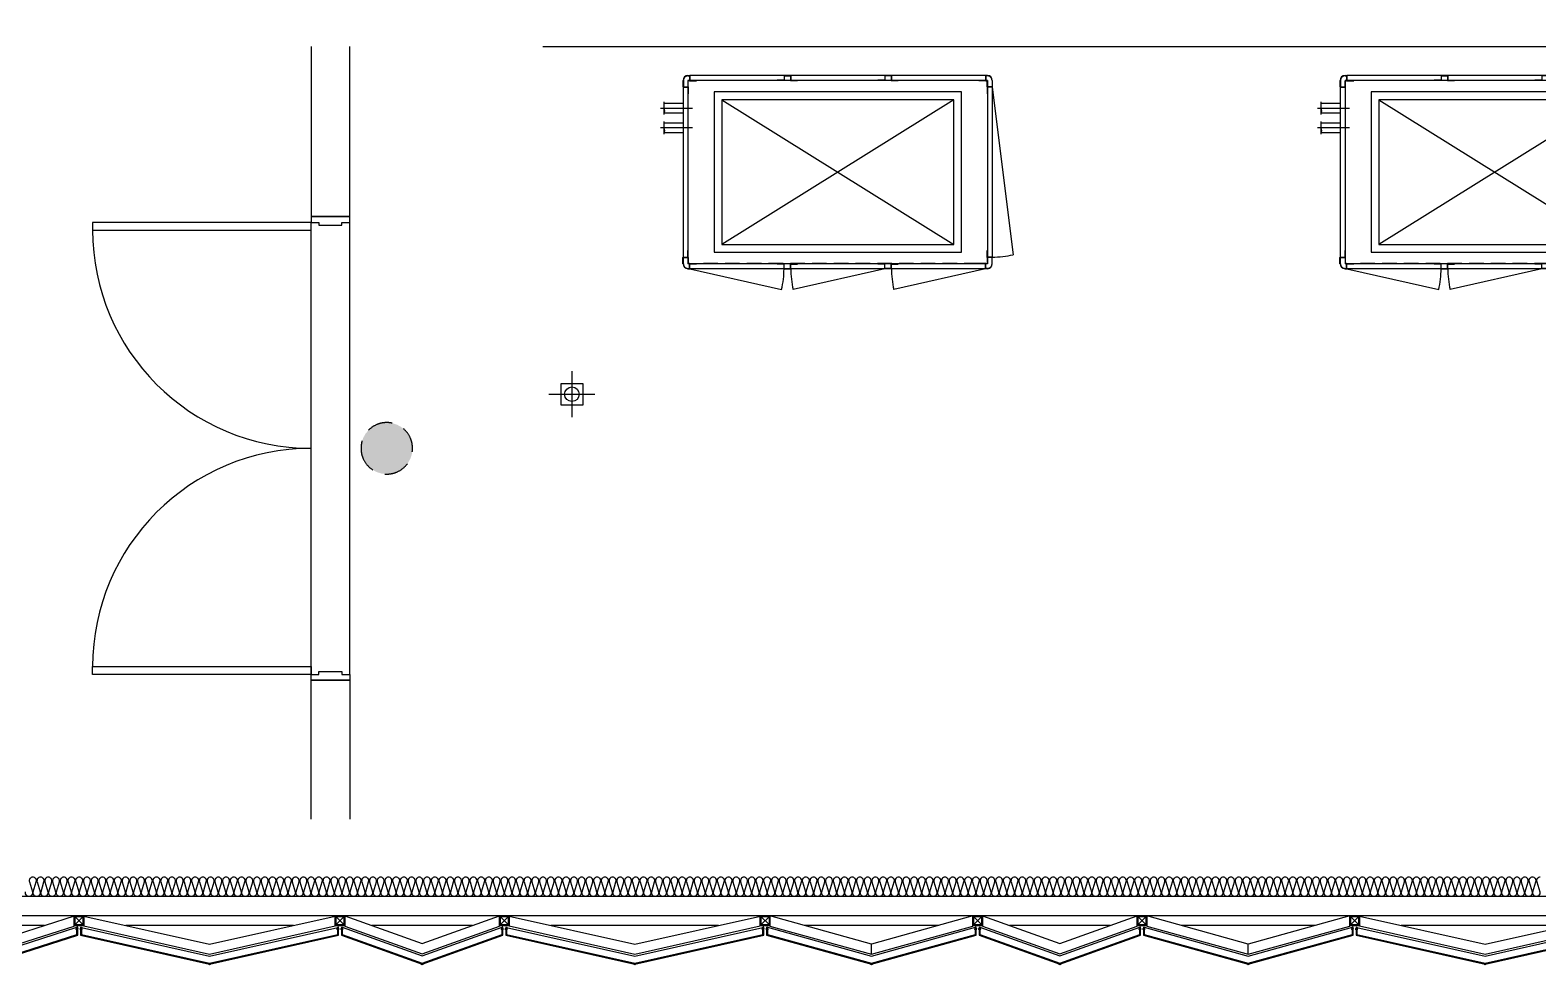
# Model space of a CAD drawing. Header units: millimetres. Extents: x -95754 to 177808, y 34455 to 150605.
# Drawn here: x 100300 to 108102, y 106751 to 111590 of the extents above; entities that cross this region are included whole.
import ezdxf

# ---------------------------------------------------------------- set-up
doc = ezdxf.new("R2010")
doc.units = ezdxf.units.MM
doc.header["$LTSCALE"] = 300
for name, pattern in [('ghid', [3, 2, -1]), ('HID', [2.8, 1.8, -1]), ('HIDDEN', [0.375, 0.25, -0.125])]:
    doc.linetypes.add(name, pattern=pattern)
for name, color, linetype in [('6FIN', 6, 'Continuous'), ('A-DOOR', 4, 'Continuous'), ('A-DOOR-1', 1, 'Continuous'), ('A-DOOR-8', 8, 'Continuous'), ('A-ELE-방수턱', 5, 'Continuous'), ('A-ETC-기계', 253, 'Continuous'), ('A-SYM', 7, 'Continuous'), ('A-WALL-D', 7, 'Continuous'), ('A-갑종방화문', 7, 'Continuous'), ('A-방화문표기', 6, 'ghid'), ('A-지붕바닥', 251, 'Continuous'), ('A-하지철물', 55, 'Continuous'), ('alucobond', 4, 'Continuous'), ('ISL', 251, 'Continuous'), ('mold', 4, 'Continuous'), ('SHEET', 6, 'Continuous'), ('우수계획', 7, 'Continuous')]:
    doc.layers.add(name, color=color, linetype=linetype)

# ---------------------------------------------------------------- blocks, each defined once
blk = doc.blocks.new('FSD-6')
at = {"layer": 'A-DOOR'}
for points in [[(-200, 2370), (-1330, 2370), (-1330, 2330), (-200, 2330)], [(-200, 2400), (-200, 2370), (-160, 2370), (-160, 2355), (-40, 2355), (-40, 2370), (0, 2370), (0, 2400)], [(-200, 30), (-1330, 30), (-1330, 70), (-200, 70)], [(-200, 0), (-200, 30), (-160, 30), (-160, 45), (-40, 45), (-40, 30), (0, 30), (0, 0)]]:
    blk.add_lwpolyline(points, close=True, dxfattribs=at)
at = {"layer": 'A-DOOR-1'}
for centre, start, end in [((-200, 2330), 180, 270), ((-200, 70), 90, 180)]:
    blk.add_arc(centre, 1130, start, end, dxfattribs=at)
at = {"layer": 'A-DOOR-8'}
for p, q in [((-200, 30), (-200, 2370)), ((0, 30), (0, 2370))]:
    blk.add_line(p, q, dxfattribs=at)
blk = doc.blocks.new('EX-1100')
at = {"layer": '6FIN', "elevation": 0}
for points in [[(3.2, 204.1), (46.8, 204.1, 0.414214), (50, 207.3), (50, 250.9, 0.414214), (46.8, 254.1), (3.2, 254.1, 0.414214), (0, 250.9), (0, 207.3, 0.414214)], [(1146.8, 204.1), (1103.2, 204.1, -0.414214), (1100, 207.3), (1100, 250.9, -0.414214), (1103.2, 254.1), (1146.8, 254.1, -0.414214), (1150, 250.9), (1150, 207.3, -0.414214)]]:
    blk.add_lwpolyline(points, format="xyb", close=True, dxfattribs=at)
at = {"layer": 'A-하지철물'}
for p, q in [((1100, 254.1), (50, 254.1)), ((923.1, 204.1), (226.9, 204.1)), ((575, 55.9), (575, 107.8))]:
    blk.add_line(p, q, dxfattribs=at)
at = {"layer": 'A-하지철물', "elevation": 0}
blk.add_lwpolyline([(1100, 201.1), (1100, 253), (575, 107.8), (50, 253), (50, 201.1), (575, 55.9)], close=True, dxfattribs=at)
at = {"layer": 'A-하지철물'}
blk.add_circle((575, 4.1), 4.07, dxfattribs=at)
at = {"layer": 'alucobond', "color": 251, "linetype": 'HID', "ltscale": 10}
for p, q in [((30.2, 185.1), (41.5, 185.1)), ((31.5, 182.4), (31.5, 187.8)), ((31.5, 186.6), (39.5, 186.6)), ((31.5, 183.6), (39.5, 183.6)), ((32, 189.3), (32.5, 189.3)), ((32, 180.9), (32.5, 180.9)), ((32.5, 180.9), (32.5, 189.3)), ((38, 182.7), (38, 187.4)), ((39.5, 182.7), (39.5, 187.4)), ((1119.8, 185.1), (1108.5, 185.1)), ((1110.5, 182.7), (1110.5, 187.4)), ((1118.5, 186.6), (1110.5, 186.6)), ((1118.5, 183.6), (1110.5, 183.6)), ((1112, 182.7), (1112, 187.4)), ((1117.5, 180.9), (1117.5, 189.3)), ((1118, 189.3), (1117.5, 189.3)), ((1118, 180.9), (1117.5, 180.9)), ((1118.5, 182.4), (1118.5, 187.8))]:
    blk.add_line(p, q, dxfattribs=at)
at = {"layer": 'alucobond'}
for p, q in [((32.5, 195.1), (36.5, 195.1)), ((1117.5, 195.1), (1113.5, 195.1))]:
    blk.add_line(p, q, dxfattribs=at)
at = {"layer": 'alucobond', "color": 251, "linetype": 'HID', "ltscale": 10, "elevation": 0}
for points in [[(32, 189.3), (31.5, 187.8)], [(32, 180.9), (31.5, 182.4)], [(36.5, 194.5), (575, 45.6), (1113.5, 194.5)], [(1118, 189.3), (1118.5, 187.8)], [(1118, 180.9), (1118.5, 182.4)]]:
    blk.add_lwpolyline(points, dxfattribs=at)
at = {"layer": 'alucobond', "elevation": 0}
for points in [[(32.5, 195.1), (32.5, 154.1), (575, 4.1), (1117.5, 154.1), (1117.5, 195.1)], [(36.5, 195.1), (36.5, 157.1), (575, 8.2), (1113.5, 157.1), (1113.5, 195.1)], [(1113.5, 195.1), (1113.5, 157.2)]]:
    blk.add_lwpolyline(points, dxfattribs=at)
at = {"layer": 'alucobond', "color": 251, "linetype": 'HID', "ltscale": 10, "elevation": 0}
for points in [[(39.5, 186.6, -0.666667), (39.5, 183.6, -1.5)], [(1110.5, 186.6, 0.666667), (1110.5, 183.6, 1.5)]]:
    blk.add_lwpolyline(points, format="xyb", dxfattribs=at)
at = {"layer": 'alucobond', "color": 251, "linetype": 'HID', "ltscale": 10}
for centre, start, end in [((38.7, 187.4), 0, 180), ((38.7, 182.7), 180, 0), ((1111.3, 187.4), 0, 180), ((1111.3, 182.7), 180, 0)]:
    blk.add_arc(centre, 0.75, start, end, dxfattribs=at)
at = {"layer": 'mold', "color": 4, "elevation": 0}
for points in [[(25, 204.1), (25, 202.6)], [(1125, 204.1), (1125, 202.6)]]:
    blk.add_lwpolyline(points, dxfattribs=at)
at = {"layer": 'SHEET', "color": 8}
for p, q in [((46.8, 250.9), (3.2, 207.3)), ((3.2, 250.9), (46.8, 207.3)), ((1103.2, 250.9), (1146.8, 207.3)), ((1146.8, 250.9), (1103.2, 207.3))]:
    blk.add_line(p, q, dxfattribs=at)
at = {"layer": 'SHEET', "color": 8, "elevation": 0}
for points in [[(3.2, 207.3), (46.8, 207.3), (46.8, 250.9), (3.2, 250.9)], [(1146.8, 207.3), (1103.2, 207.3), (1103.2, 250.9), (1146.8, 250.9)]]:
    blk.add_lwpolyline(points, close=True, dxfattribs=at)
blk = doc.blocks.new('EX-850-1')
at = {"layer": '6FIN', "elevation": 0}
for points in [[(3.2, 204.1), (46.8, 204.1, 0.414214), (50, 207.3), (50, 250.9, 0.414214), (46.8, 254.1), (3.2, 254.1, 0.414214), (0, 250.9), (0, 207.3, 0.414214)], [(896.8, 204.1), (853.2, 204.1, -0.414214), (850, 207.3), (850, 250.9, -0.414214), (853.2, 254.1), (896.8, 254.1, -0.414214), (900, 250.9), (900, 207.3, -0.414214)]]:
    blk.add_lwpolyline(points, format="xyb", close=True, dxfattribs=at)
at = {"layer": 'A-하지철물'}
for p, q in [((850, 254.1), (50, 254.1)), ((710.9, 204.1), (189.1, 204.1))]:
    blk.add_line(p, q, dxfattribs=at)
at = {"layer": 'A-하지철물', "elevation": 0}
for points in [[(49.9, 254.1), (450, 110.3), (850.1, 254.1)], [(50, 204.1), (50, 200.9), (450, 57.2), (850, 200.9), (850, 204.1)]]:
    blk.add_lwpolyline(points, dxfattribs=at)
at = {"layer": 'A-하지철물'}
blk.add_circle((450, 4.1), 4.07, dxfattribs=at)
at = {"layer": 'alucobond', "color": 251, "linetype": 'HID', "ltscale": 10}
for p, q in [((30.2, 185.1), (41.5, 185.1)), ((31.5, 182.4), (31.5, 187.8)), ((31.5, 186.6), (39.5, 186.6)), ((31.5, 183.6), (39.5, 183.6)), ((32, 189.3), (32.5, 189.3)), ((32, 180.9), (32.5, 180.9)), ((32.5, 180.9), (32.5, 189.3)), ((38, 182.7), (38, 187.4)), ((39.5, 182.7), (39.5, 187.4)), ((869.8, 185.1), (858.5, 185.1)), ((860.5, 182.7), (860.5, 187.4)), ((868.5, 186.6), (860.5, 186.6)), ((868.5, 183.6), (860.5, 183.6)), ((862, 182.7), (862, 187.4)), ((867.5, 180.9), (867.5, 189.3)), ((868, 189.3), (867.5, 189.3)), ((868, 180.9), (867.5, 180.9)), ((868.5, 182.4), (868.5, 187.8))]:
    blk.add_line(p, q, dxfattribs=at)
at = {"layer": 'alucobond'}
for p, q in [((32.5, 195.1), (36.5, 195.1)), ((867.5, 195.1), (863.5, 195.1))]:
    blk.add_line(p, q, dxfattribs=at)
at = {"layer": 'alucobond', "color": 251, "linetype": 'HID', "ltscale": 10}
for points in [[(32, 189.3), (31.5, 187.8)], [(32, 180.9), (31.5, 182.4)], [(868, 189.3), (868.5, 187.8)], [(868, 180.9), (868.5, 182.4)]]:
    blk.add_lwpolyline(points, dxfattribs=at)
at = {"layer": 'alucobond', "elevation": 0}
for points in [[(32.5, 195.1), (32.5, 154.1), (450, 4.1), (867.5, 154.1), (867.5, 195.1)], [(36.5, 195.1), (36.5, 156.9), (450, 8.3), (863.5, 156.9), (863.5, 195.1)]]:
    blk.add_lwpolyline(points, dxfattribs=at)
at = {"layer": 'alucobond', "color": 251, "linetype": 'HID', "ltscale": 10, "elevation": 0}
blk.add_lwpolyline([(36.5, 195.1), (450, 46.6), (863.5, 195.1)], dxfattribs=at)
at = {"layer": 'alucobond', "color": 251, "linetype": 'HID', "ltscale": 10}
for points in [[(39.5, 186.6, -0.666667), (39.5, 183.6, -1.5)], [(860.5, 186.6, 0.666667), (860.5, 183.6, 1.5)]]:
    blk.add_lwpolyline(points, format="xyb", dxfattribs=at)
for centre, start, end in [((38.7, 187.4), 0, 180), ((38.7, 182.7), 180, 0), ((861.3, 187.4), 0, 180), ((861.3, 182.7), 180, 0)]:
    blk.add_arc(centre, 0.75, start, end, dxfattribs=at)
at = {"layer": 'mold', "color": 4}
for points in [[(25, 204.1), (25, 202.6)], [(875, 204.1), (875, 202.6)]]:
    blk.add_lwpolyline(points, dxfattribs=at)
at = {"layer": 'SHEET', "color": 8}
for p, q in [((46.8, 250.9), (3.2, 207.3)), ((3.2, 250.9), (46.8, 207.3)), ((853.2, 250.9), (896.8, 207.3)), ((896.8, 250.9), (853.2, 207.3))]:
    blk.add_line(p, q, dxfattribs=at)
at = {"layer": 'SHEET', "color": 8, "elevation": 0}
for points in [[(3.2, 207.3), (46.8, 207.3), (46.8, 250.9), (3.2, 250.9)], [(896.8, 207.3), (853.2, 207.3), (853.2, 250.9), (896.8, 250.9)]]:
    blk.add_lwpolyline(points, close=True, dxfattribs=at)
blk = doc.blocks.new('EX-1350')
at = {"layer": '6FIN', "elevation": 0}
for points in [[(3.2, 204.1), (46.8, 204.1, 0.414214), (50, 207.3), (50, 250.9, 0.414214), (46.8, 254.1), (3.2, 254.1, 0.414214), (0, 250.9), (0, 207.3, 0.414214)], [(1396.8, 204.1), (1353.2, 204.1, -0.414214), (1350, 207.3), (1350, 250.9, -0.414214), (1353.2, 254.1), (1396.8, 254.1, -0.414214), (1400, 250.9), (1400, 207.3, -0.414214)]]:
    blk.add_lwpolyline(points, format="xyb", close=True, dxfattribs=at)
at = {"layer": 'A-하지철물'}
for p, q in [((1350, 254.1), (50, 254.1)), ((1133.9, 204.1), (266.1, 204.1))]:
    blk.add_line(p, q, dxfattribs=at)
at = {"layer": 'A-하지철물', "elevation": 0}
for points in [[(49.7, 252.7), (700, 106.6), (1350.3, 252.7)], [(50, 254.1), (50, 201.4), (700, 55.3), (1350, 201.4), (1350, 254.1)]]:
    blk.add_lwpolyline(points, dxfattribs=at)
at = {"layer": 'A-하지철물'}
blk.add_circle((700, 4.1), 4.07, dxfattribs=at)
at = {"layer": 'alucobond', "color": 251, "linetype": 'HID', "ltscale": 10}
for p, q in [((30.2, 185.1), (41.5, 185.1)), ((31.5, 182.4), (31.5, 187.8)), ((31.5, 186.6), (39.5, 186.6)), ((31.5, 183.6), (39.5, 183.6)), ((32, 189.3), (32.5, 189.3)), ((32, 180.9), (32.5, 180.9)), ((32.5, 180.9), (32.5, 189.3)), ((38, 182.7), (38, 187.4)), ((39.5, 182.7), (39.5, 187.4)), ((1369.8, 185.1), (1358.5, 185.1)), ((1360.5, 182.7), (1360.5, 187.4)), ((1368.5, 186.6), (1360.5, 186.6)), ((1368.5, 183.6), (1360.5, 183.6)), ((1362, 182.7), (1362, 187.4)), ((1367.5, 180.9), (1367.5, 189.3)), ((1368, 189.3), (1367.5, 189.3)), ((1368, 180.9), (1367.5, 180.9)), ((1368.5, 182.4), (1368.5, 187.8))]:
    blk.add_line(p, q, dxfattribs=at)
at = {"layer": 'alucobond'}
for p, q in [((32.5, 195.1), (36.5, 195.1)), ((1367.5, 195.1), (1363.5, 195.1))]:
    blk.add_line(p, q, dxfattribs=at)
at = {"layer": 'alucobond', "color": 251, "linetype": 'HID', "ltscale": 10, "elevation": 0}
for points in [[(32, 189.3), (31.5, 187.8)], [(32, 180.9), (31.5, 182.4)], [(36.5, 194.2), (700, 45.1), (1363.5, 194.2)], [(1368, 189.3), (1368.5, 187.8)], [(1368, 180.9), (1368.5, 182.4)]]:
    blk.add_lwpolyline(points, dxfattribs=at)
at = {"layer": 'alucobond', "elevation": 0}
for points in [[(32.5, 195.1), (32.5, 154.1), (700, 4.1), (1367.5, 154.1), (1367.5, 195.1)], [(36.5, 195.1), (36.5, 157.3), (700, 8.2), (1363.5, 157.3), (1363.5, 195.1)]]:
    blk.add_lwpolyline(points, dxfattribs=at)
at = {"layer": 'alucobond', "color": 251, "linetype": 'HID', "ltscale": 10, "elevation": 0}
for points in [[(39.5, 186.6, -0.666667), (39.5, 183.6, -1.5)], [(1360.5, 186.6, 0.666667), (1360.5, 183.6, 1.5)]]:
    blk.add_lwpolyline(points, format="xyb", dxfattribs=at)
at = {"layer": 'alucobond', "color": 251, "linetype": 'HID', "ltscale": 10}
for centre, start, end in [((38.7, 187.4), 0, 180), ((38.7, 182.7), 180, 0), ((1361.3, 187.4), 0, 180), ((1361.3, 182.7), 180, 0)]:
    blk.add_arc(centre, 0.75, start, end, dxfattribs=at)
at = {"layer": 'mold', "color": 4, "elevation": 0}
for points in [[(25, 204.1), (25, 202.6)], [(1375, 204.1), (1375, 202.6)]]:
    blk.add_lwpolyline(points, dxfattribs=at)
at = {"layer": 'SHEET', "color": 8}
for p, q in [((46.8, 250.9), (3.2, 207.3)), ((3.2, 250.9), (46.8, 207.3)), ((1353.2, 250.9), (1396.8, 207.3)), ((1396.8, 250.9), (1353.2, 207.3))]:
    blk.add_line(p, q, dxfattribs=at)
at = {"layer": 'SHEET', "color": 8, "elevation": 0}
for points in [[(3.2, 207.3), (46.8, 207.3), (46.8, 250.9), (3.2, 250.9)], [(1396.8, 207.3), (1353.2, 207.3), (1353.2, 250.9), (1396.8, 250.9)]]:
    blk.add_lwpolyline(points, close=True, dxfattribs=at)
blk = doc.blocks.new('EX-950-1')
at = {"layer": '6FIN', "elevation": 0}
for points in [[(3.2, 204.1), (46.8, 204.1, 0.414214), (50, 207.3), (50, 250.9, 0.414214), (46.8, 254.1), (3.2, 254.1, 0.414214), (0, 250.9), (0, 207.3, 0.414214)], [(996.8, 204.1), (953.2, 204.1, -0.414214), (950, 207.3), (950, 250.9, -0.414214), (953.2, 254.1), (996.8, 254.1, -0.414214), (1000, 250.9), (1000, 207.3, -0.414214)]]:
    blk.add_lwpolyline(points, format="xyb", close=True, dxfattribs=at)
at = {"layer": 'A-하지철물'}
for p, q in [((950, 254.1), (50, 254.1)), ((796, 204.1), (204, 204.1))]:
    blk.add_line(p, q, dxfattribs=at)
at = {"layer": 'A-하지철물', "elevation": 0}
for points in [[(48.1, 254.1), (500, 109.1), (951.9, 254.1)], [(50, 204.1), (50, 201), (500, 56.6), (950, 201), (950, 204.1)]]:
    blk.add_lwpolyline(points, dxfattribs=at)
at = {"layer": 'A-하지철물'}
blk.add_circle((500, 4.1), 4.07, dxfattribs=at)
at = {"layer": 'alucobond', "color": 251, "linetype": 'HID', "ltscale": 10}
for p, q in [((30.2, 185.1), (41.5, 185.1)), ((31.5, 182.4), (31.5, 187.8)), ((31.5, 186.6), (39.5, 186.6)), ((31.5, 183.6), (39.5, 183.6)), ((32, 189.3), (32.5, 189.3)), ((32, 180.9), (32.5, 180.9)), ((32.5, 180.9), (32.5, 189.3)), ((38, 182.7), (38, 187.4)), ((39.5, 182.7), (39.5, 187.4)), ((969.8, 185.1), (958.5, 185.1)), ((960.5, 182.7), (960.5, 187.4)), ((968.5, 186.6), (960.5, 186.6)), ((968.5, 183.6), (960.5, 183.6)), ((962, 182.7), (962, 187.4)), ((967.5, 180.9), (967.5, 189.3)), ((968, 189.3), (967.5, 189.3)), ((968, 180.9), (967.5, 180.9)), ((968.5, 182.4), (968.5, 187.8))]:
    blk.add_line(p, q, dxfattribs=at)
at = {"layer": 'alucobond'}
for p, q in [((32.5, 195.1), (36.5, 195.1)), ((967.5, 195.1), (963.5, 195.1))]:
    blk.add_line(p, q, dxfattribs=at)
at = {"layer": 'alucobond', "color": 251, "linetype": 'HID', "ltscale": 10}
for points in [[(32, 189.3), (31.5, 187.8)], [(32, 180.9), (31.5, 182.4)], [(968, 189.3), (968.5, 187.8)], [(968, 180.9), (968.5, 182.4)]]:
    blk.add_lwpolyline(points, dxfattribs=at)
at = {"layer": 'alucobond', "elevation": 0}
for points in [[(32.5, 195.1), (32.5, 154.1), (500, 4.1), (967.5, 154.1), (967.5, 195.1)], [(36.5, 195.1), (36.5, 157), (500, 8.3), (963.5, 157), (963.5, 195.1)]]:
    blk.add_lwpolyline(points, dxfattribs=at)
at = {"layer": 'alucobond', "color": 251, "linetype": 'HID', "ltscale": 10, "elevation": 0}
blk.add_lwpolyline([(36.5, 194.8), (500, 46.1), (963.5, 194.8)], dxfattribs=at)
at = {"layer": 'alucobond', "color": 251, "linetype": 'HID', "ltscale": 10}
for points in [[(39.5, 186.6, -0.666667), (39.5, 183.6, -1.5)], [(960.5, 186.6, 0.666667), (960.5, 183.6, 1.5)]]:
    blk.add_lwpolyline(points, format="xyb", dxfattribs=at)
for centre, start, end in [((38.7, 187.4), 0, 180), ((38.7, 182.7), 180, 0), ((961.3, 187.4), 0, 180), ((961.3, 182.7), 180, 0)]:
    blk.add_arc(centre, 0.75, start, end, dxfattribs=at)
at = {"layer": 'mold', "color": 4}
for points in [[(25, 204.1), (25, 202.6)], [(975, 204.1), (975, 202.6)]]:
    blk.add_lwpolyline(points, dxfattribs=at)
at = {"layer": 'SHEET', "color": 8}
for p, q in [((46.8, 250.9), (3.2, 207.3)), ((3.2, 250.9), (46.8, 207.3)), ((953.2, 250.9), (996.8, 207.3)), ((996.8, 250.9), (953.2, 207.3))]:
    blk.add_line(p, q, dxfattribs=at)
at = {"layer": 'SHEET', "color": 8, "elevation": 0}
for points in [[(3.2, 207.3), (46.8, 207.3), (46.8, 250.9), (3.2, 250.9)], [(996.8, 207.3), (953.2, 207.3), (953.2, 250.9), (996.8, 250.9)]]:
    blk.add_lwpolyline(points, close=True, dxfattribs=at)
blk = doc.blocks.new('SYM-갑종방화문')
at = {"layer": 'A-방화문표기'}
blk.add_hatch(color=251, dxfattribs=at).paths.add_polyline_path([(-600, 0, 1), (600, 0, 1)])
at = {"layer": 'A-방화문표기', "color": 251}
blk.add_circle((0, 0), 600, dxfattribs=at)
blk = doc.blocks.new('A$C1B410CB1')
at = {"layer": 'A-갑종방화문', "xscale": 0.1666666666666667, "yscale": 0.1666666666666667, "zscale": 0.1666666666666667}
blk.add_blockref('SYM-갑종방화문', (100, 100), dxfattribs=at)
blk = doc.blocks.new('A$Cacae0627')
at = {"layer": '우수계획', "color": 1}
for p, q in [((0, 528), (0, -528)), ((-528, 0), (528, 0))]:
    blk.add_line(p, q, dxfattribs=at)
at = {"layer": '우수계획', "color": 6, "lineweight": -3}
blk.add_lwpolyline([(-250, 250), (250, 250), (250, -250), (-250, -250)], close=True, dxfattribs=at)
blk.add_circle((0, 0), 167, dxfattribs=at)
blk = doc.blocks.new('A$Cfdea7a82')
at = {"layer": 'A-SYM', "xscale": 0.2249999999999964, "yscale": 0.2249999999999964, "zscale": 0.2249999999999964}
blk.add_blockref('A$Cacae0627', (203.8, 118.8, 0), dxfattribs=at)
blk = doc.blocks.new('A$C1CC31BB9')
at = {"color": 0, "linetype": 'Continuous'}
for p, q in [((36.2, 25), (0, 25)), ((0, 25), (0, 23.8)), ((35, 23.8), (0, 23.8)), ((35, 0), (35, 23.8)), ((35, 0), (70, 0)), ((36.2, 1.2), (36.2, 25)), ((36.2, 1.2), (68.8, 1.2)), ((68.8, 1.2), (68.8, 25)), ((68.8, 25), (105, 25)), ((70, 0), (70, 23.8)), ((70, 23.8), (105, 23.8)), ((105, 25), (105, 23.8))]:
    blk.add_line(p, q, dxfattribs=at)
blk = doc.blocks.new('G$C5C232643')
at = {"color": 0}
for p, q in [((-775, 0), (-765, 0)), ((-765, 0), (-765, -25)), ((765, 0), (-765, 0)), ((775, 0), (765, 0)), ((765, 0), (765, -25)), ((-800, -25), (-800, -60)), ((-800, -25), (-800, -60)), ((-800, -60), (-775, -60)), ((-800, -60), (-800, -940)), ((-800, -60), (-800, -940)), ((-775, -60), (-775, -95)), ((-765, -25), (-730, -25)), ((765, -25), (730, -25)), ((800, -60), (775, -60)), ((775, -60), (775, -95)), ((800, -25), (800, -60)), ((800, -60), (800, -940)), ((-897.9, -202.2), (-897.9, -136.5)), ((-800, -144.7), (-800, -144.7)), ((-800, -144.7), (-800, -144.7)), ((-752.1, -169.8), (-917.2, -169.8)), ((-752.1, -271.5), (-917.2, -271.5)), ((-897.9, -303.9), (-897.9, -238.2)), ((-800, -500), (-800, -900)), ((-775, -940), (-775, -905)), ((775, -940), (775, -905)), ((-800, -975), (-800, -940)), ((-800, -940), (-775, -940)), ((-800, -975), (-800, -940)), ((-800, -975), (-800, -940)), ((-775, -1000), (-765, -1000)), ((-765, -1000), (-765, -975)), ((-765, -975), (-730, -975)), ((765, -1000), (-765, -1000)), ((765, -975), (730, -975)), ((765, -1000), (765, -975)), ((775, -1000), (765, -1000)), ((800, -940), (775, -940)), ((800, -975), (800, -940))]:
    blk.add_line(p, q, dxfattribs=at)
at = {"color": 0, "linetype": 'HIDDEN'}
for p, q in [((-801.6, -25), (-801.6, -58.4)), ((-798.4, -25), (-798.4, -58.4)), ((-798.4, -58.4), (-773.4, -58.4)), ((-775, -1.6), (-766.6, -1.6)), ((-773.4, -58.4), (-773.4, -95)), ((-766.6, -1.6), (-766.6, -26.6)), ((-766.6, -26.6), (-730, -26.6)), ((-730, -26.6), (-730, -25)), ((730, -26.6), (730, -25)), ((766.6, -26.6), (730, -26.6)), ((775, -1.6), (766.6, -1.6)), ((766.6, -1.6), (766.6, -26.6)), ((798.4, -58.4), (773.4, -58.4)), ((773.4, -58.4), (773.4, -95)), ((798.4, -25), (798.4, -58.4)), ((-773.4, -95), (-775, -95)), ((773.4, -95), (775, -95)), ((-773.4, -905), (-775, -905)), ((-773.4, -941.6), (-773.4, -905)), ((773.4, -941.6), (773.4, -905)), ((773.4, -905), (775, -905)), ((-801.6, -975), (-801.6, -941.6)), ((-798.4, -975), (-798.4, -941.6)), ((-798.4, -941.6), (-773.4, -941.6)), ((-775, -998.4), (-766.6, -998.4)), ((-766.6, -998.4), (-766.6, -973.4)), ((-766.6, -973.4), (-730, -973.4)), ((-730, -973.4), (-730, -975)), ((730, -973.4), (-730, -973.4)), ((766.6, -973.4), (730, -973.4)), ((730, -973.4), (730, -975)), ((766.6, -998.4), (766.6, -973.4)), ((775, -998.4), (766.6, -998.4)), ((798.4, -941.6), (773.4, -941.6)), ((798.4, -975), (798.4, -941.6))]:
    blk.add_line(p, q, dxfattribs=at)
at = {"color": 0, "linetype": 'Continuous'}
for p, q in [((-775, -25), (-775, -975)), ((775, -25), (-775, -25)), ((775, -25), (775, -975)), ((800, -60), (908.1, -927.7)), ((775, -975), (-775, -975)), ((-765, -1000), (-290.3, -1108.1)), ((244, -1000), (-230.7, -1108.1)), ((765, -1000), (290.3, -1108.1))]:
    blk.add_line(p, q, dxfattribs=at)
at = {"color": 0, "linetype": 'ByBlock'}
for p, q in [((-773.4, -58.4), (-773.4, -26.6)), ((-766.6, -26.6), (-773.4, -26.6)), ((766.6, -26.6), (773.4, -26.6)), ((773.4, -58.4), (773.4, -26.6)), ((-800, -144.8), (-897.9, -144.8)), ((-800, -194.8), (-897.9, -194.8)), ((-800, -246.5), (-897.9, -246.5)), ((-800, -296.5), (-897.9, -296.5)), ((-773.4, -941.6), (-773.4, -973.4)), ((-766.6, -973.4), (-773.4, -973.4)), ((766.6, -973.4), (773.4, -973.4)), ((773.4, -941.6), (773.4, -973.4))]:
    blk.add_line(p, q, dxfattribs=at)
at = {"color": 0, "linetype": 'Continuous', "ltscale": 1000}
for p, q in [((600, -125), (-600, -875)), ((-600, -125), (600, -875))]:
    blk.add_line(p, q, dxfattribs=at)
at = {"color": 0, "linetype": 'ByBlock'}
blk.add_lwpolyline([(-640, -915), (640, -915), (640, -85), (-640, -85)], close=True, dxfattribs=at)
at = {"color": 0, "linetype": 'Continuous'}
blk.add_lwpolyline([(-600, -875), (600, -875), (600, -125), (-600, -125)], close=True, dxfattribs=at)
at = {"color": 0}
for centre, start, end in [((-775, -25), 90, 180), ((775, -25), 0, 90), ((-775, -975), 180, 270), ((775, -975), 270, 0)]:
    blk.add_arc(centre, 25, start, end, dxfattribs=at)
at = {"color": 0, "linetype": 'HIDDEN'}
for centre, start, end in [((-775, -25), 90, 180.00287), ((775, -25), 359.99713, 90), ((-775, -975), 179.99713, 270), ((775, -975), 270, 0.00287)]:
    blk.add_arc(centre, 23.4, start, end, dxfattribs=at)
at = {"color": 0, "linetype": 'ByBlock'}
for centre, start, end in [((-868, -157.3), 157.30187, 202.69813), ((-868, -182.3), 157.30187, 202.69813), ((-927.8, -182.3), 337.30187, 22.69813), ((-868, -259), 157.30187, 202.69813), ((-868, -284), 157.30187, 202.69813), ((-927.8, -284), 337.30187, 22.69813)]:
    blk.add_arc(centre, 32.4, start, end, dxfattribs=at)
at = {"color": 0, "linetype": 'Continuous'}
for centre, start, end in [((800, -459.5), 270, 283.00724), ((-758.5, -1000), 346.99276, 0), ((237.5, -1000), 180, 193.00724), ((758.5, -1000), 180, 193.00724)]:
    blk.add_arc(centre, 480.5, start, end, dxfattribs=at)
at = {"color": 0, "xscale": -1, "rotation": 180}
blk.add_blockref('A$C1CC31BB9', (-313, 0), dxfattribs=at)
at = {"color": 0, "rotation": 180}
blk.add_blockref('A$C1CC31BB9', (313, 0), dxfattribs=at)
at = {"color": 0}
blk.add_blockref('A$C1CC31BB9', (-313, -1000), dxfattribs=at)
at = {"color": 0, "xscale": -1}
blk.add_blockref('A$C1CC31BB9', (313, -1000), dxfattribs=at)
blk = doc.blocks.new('4F_기계장비')
at = {"layer": 'A-ETC-기계'}
for p in [(11925.5, -37250), (15325.5, -37250)]:
    blk.add_blockref('G$C5C232643', p, dxfattribs=at)

msp = doc.modelspace()

# ---------------------------------------------------------------- linework, layer by layer
at = {"layer": 'A-ELE-방수턱'}
msp.add_line((102953.6, 111505), (112553.6, 111505), dxfattribs=at)
at = {"layer": 'A-WALL-D', "elevation": 0}
for points in [[(101753.6, 111505), (101753.6, 110625), (101953.6, 110625), (101953.6, 111505)], [(101753.6, 107505), (101753.6, 108225), (101953.6, 108225), (101953.6, 107505)]]:
    msp.add_lwpolyline(points, dxfattribs=at)
at = {"layer": 'ISL', "elevation": 0}
msp.add_lwpolyline([(177453.6, 135425), (177453.6, 107105), (92053.6, 107105), (92053.6, 121780)], dxfattribs=at)
msp.add_lwpolyline([(108114, 107205, 0.509267), (108096.3, 107180.8), (108111.7, 107129.3, -1.372593), (108076.3, 107129.3), (108091.7, 107180.8, 0.509267), (108074, 107205, 0.509267), (108056.3, 107180.8), (108071.7, 107129.3, -1.372593), (108036.3, 107129.3), (108051.7, 107180.8, 0.509267), (108034, 107205, 0.509267), (108016.3, 107180.8), (108031.7, 107129.3, -1.372593), (107996.3, 107129.3), (108011.7, 107180.8, 0.509267), (107994, 107205, 0.509267), (107976.3, 107180.8), (107991.7, 107129.3, -1.372593), (107956.3, 107129.3), (107971.7, 107180.8, 0.509267), (107954, 107205, 0.509267), (107936.3, 107180.8), (107951.7, 107129.3, -1.372593), (107916.3, 107129.3), (107931.7, 107180.8, 0.509267), (107914, 107205, 0.509267), (107896.3, 107180.8), (107911.7, 107129.3, -1.372593), (107876.3, 107129.3), (107891.7, 107180.8, 0.509267), (107874, 107205, 0.509267), (107856.3, 107180.8), (107871.7, 107129.3, -1.372593), (107836.3, 107129.3), (107851.7, 107180.8, 0.509267), (107834, 107205, 0.509267), (107816.3, 107180.8), (107831.7, 107129.3, -1.372593), (107796.3, 107129.3), (107811.7, 107180.8, 0.509267), (107794, 107205, 0.509267), (107776.3, 107180.8), (107791.7, 107129.3, -1.372593), (107756.3, 107129.3), (107771.7, 107180.8, 0.509267), (107754, 107205, 0.509267), (107736.3, 107180.8), (107751.7, 107129.3, -1.372593), (107716.3, 107129.3), (107731.7, 107180.8, 0.509267), (107714, 107205, 0.509267), (107696.3, 107180.8), (107711.7, 107129.3, -1.372593), (107676.3, 107129.3), (107691.7, 107180.8, 0.509267), (107674, 107205, 0.509267), (107656.3, 107180.8), (107671.7, 107129.3, -1.372593), (107636.3, 107129.3), (107651.7, 107180.8, 0.509267), (107634, 107205, 0.509267), (107616.3, 107180.8), (107631.7, 107129.3, -1.372593), (107596.3, 107129.3), (107611.7, 107180.8, 0.509267), (107594, 107205, 0.509267), (107576.3, 107180.8), (107591.7, 107129.3, -1.372593), (107556.3, 107129.3), (107571.7, 107180.8, 0.509267), (107554, 107205, 0.509267), (107536.3, 107180.8), (107551.7, 107129.3, -1.372593), (107516.3, 107129.3), (107531.7, 107180.8, 0.509267), (107514, 107205, 0.509267), (107496.3, 107180.8), (107511.7, 107129.3, -1.372593), (107476.3, 107129.3), (107491.7, 107180.8, 0.509267), (107474, 107205, 0.509267), (107456.3, 107180.8), (107471.7, 107129.3, -1.372593), (107436.3, 107129.3), (107451.7, 107180.8, 0.509267), (107434, 107205, 0.509267), (107416.3, 107180.8), (107431.7, 107129.3, -1.372593), (107396.3, 107129.3), (107411.7, 107180.8, 0.509267), (107394, 107205, 0.509267), (107376.3, 107180.8), (107391.7, 107129.3, -1.372593), (107356.3, 107129.3), (107371.7, 107180.8, 0.509267), (107354, 107205, 0.509267), (107336.3, 107180.8), (107351.7, 107129.3, -1.372593), (107316.3, 107129.3), (107331.7, 107180.8, 0.509267), (107314, 107205, 0.509267), (107296.3, 107180.8), (107311.7, 107129.3, -1.372593), (107276.3, 107129.3), (107291.7, 107180.8, 0.509267), (107274, 107205, 0.509267), (107256.3, 107180.8), (107271.7, 107129.3, -1.372593), (107236.3, 107129.3), (107251.7, 107180.8, 0.509267), (107234, 107205, 0.509267), (107216.3, 107180.8), (107231.7, 107129.3, -1.372593), (107196.3, 107129.3), (107211.7, 107180.8, 0.509267), (107194, 107205, 0.509267), (107176.3, 107180.8), (107191.7, 107129.3, -1.372593), (107156.3, 107129.3), (107171.7, 107180.8, 0.509267), (107154, 107205, 0.509267), (107136.3, 107180.8), (107151.7, 107129.3, -1.372593), (107116.3, 107129.3), (107131.7, 107180.8, 0.509267), (107114, 107205, 0.509267), (107096.3, 107180.8), (107111.7, 107129.3, -1.372593), (107076.3, 107129.3), (107091.7, 107180.8, 0.509267), (107074, 107205, 0.509267), (107056.3, 107180.8), (107071.7, 107129.3, -1.372593), (107036.3, 107129.3), (107051.7, 107180.8, 0.509267), (107034, 107205, 0.509267), (107016.3, 107180.8), (107031.7, 107129.3, -1.372593), (106996.3, 107129.3), (107011.7, 107180.8, 0.509267), (106994, 107205, 0.509267), (106976.3, 107180.8), (106991.7, 107129.3, -1.372593), (106956.3, 107129.3), (106971.7, 107180.8, 0.509267), (106954, 107205, 0.509267), (106936.3, 107180.8), (106951.7, 107129.3, -1.372593), (106916.3, 107129.3), (106931.7, 107180.8, 0.509267), (106914, 107205, 0.509267), (106896.3, 107180.8), (106911.7, 107129.3, -1.372593), (106876.3, 107129.3), (106891.7, 107180.8, 0.509267), (106874, 107205, 0.509267), (106856.3, 107180.8), (106871.7, 107129.3, -1.372593), (106836.3, 107129.3), (106851.7, 107180.8, 0.509267), (106834, 107205, 0.509267), (106816.3, 107180.8), (106831.7, 107129.3, -1.372593), (106796.3, 107129.3), (106811.7, 107180.8, 0.509267), (106794, 107205, 0.509267), (106776.3, 107180.8), (106791.7, 107129.3, -1.372593), (106756.3, 107129.3), (106771.7, 107180.8, 0.509267), (106754, 107205, 0.509267), (106736.3, 107180.8), (106751.7, 107129.3, -1.372593), (106716.3, 107129.3), (106731.7, 107180.8, 0.509267), (106714, 107205, 0.509267), (106696.3, 107180.8), (106711.7, 107129.3, -1.372593), (106676.3, 107129.3), (106691.7, 107180.8, 0.509267), (106674, 107205, 0.509267), (106656.3, 107180.8), (106671.7, 107129.3, -1.372593), (106636.3, 107129.3), (106651.7, 107180.8, 0.509267), (106634, 107205, 0.509267), (106616.3, 107180.8), (106631.7, 107129.3, -1.372593), (106596.3, 107129.3), (106611.7, 107180.8, 0.509267), (106594, 107205, 0.509267), (106576.3, 107180.8), (106591.7, 107129.3, -1.372593), (106556.3, 107129.3), (106571.7, 107180.8, 0.509267), (106554, 107205, 0.509267), (106536.3, 107180.8), (106551.7, 107129.3, -1.372593), (106516.3, 107129.3), (106531.7, 107180.8, 0.509267), (106514, 107205, 0.509267), (106496.3, 107180.8), (106511.7, 107129.3, -1.372593), (106476.3, 107129.3), (106491.7, 107180.8, 0.509267), (106474, 107205, 0.509267), (106456.3, 107180.8), (106471.7, 107129.3, -1.372593), (106436.3, 107129.3), (106451.7, 107180.8, 0.509267), (106434, 107205, 0.509267), (106416.3, 107180.8), (106431.7, 107129.3, -1.372593), (106396.3, 107129.3), (106411.7, 107180.8, 0.509267), (106394, 107205, 0.509267), (106376.3, 107180.8), (106391.7, 107129.3, -1.372593), (106356.3, 107129.3), (106371.7, 107180.8, 0.509267), (106354, 107205, 0.509267), (106336.3, 107180.8), (106351.7, 107129.3, -1.372593), (106316.3, 107129.3), (106331.7, 107180.8, 0.509267), (106314, 107205, 0.509267), (106296.3, 107180.8), (106311.7, 107129.3, -1.372593), (106276.3, 107129.3), (106291.7, 107180.8, 0.509267), (106274, 107205, 0.509267), (106256.3, 107180.8), (106271.7, 107129.3, -1.372593), (106236.3, 107129.3), (106251.7, 107180.8, 0.509267), (106234, 107205, 0.509267), (106216.3, 107180.8), (106231.7, 107129.3, -1.372593), (106196.3, 107129.3), (106211.7, 107180.8, 0.509267), (106194, 107205, 0.509267), (106176.3, 107180.8), (106191.7, 107129.3, -1.372593), (106156.3, 107129.3), (106171.7, 107180.8, 0.509267), (106154, 107205, 0.509267), (106136.3, 107180.8), (106151.7, 107129.3, -1.372593), (106116.3, 107129.3), (106131.7, 107180.8, 0.509267), (106114, 107205, 0.509267), (106096.3, 107180.8), (106111.7, 107129.3, -1.372593), (106076.3, 107129.3), (106091.7, 107180.8, 0.509267), (106074, 107205, 0.509267), (106056.3, 107180.8), (106071.7, 107129.3, -1.372593), (106036.3, 107129.3), (106051.7, 107180.8, 0.509267), (106034, 107205, 0.509267), (106016.3, 107180.8), (106031.7, 107129.3, -1.372593), (105996.3, 107129.3), (106011.7, 107180.8, 0.509267), (105994, 107205, 0.509267), (105976.3, 107180.8), (105991.7, 107129.3, -1.372593), (105956.4, 107129.3), (105971.7, 107180.8, 0.509267), (105954, 107205, 0.509267), (105936.4, 107180.8), (105951.7, 107129.3, -1.372593), (105916.4, 107129.3), (105931.7, 107180.8, 0.509267), (105914, 107205, 0.509267), (105896.4, 107180.8), (105911.7, 107129.3, -1.372593), (105876.4, 107129.3), (105891.7, 107180.8, 0.509267), (105874, 107205, 0.509267), (105856.4, 107180.8), (105871.7, 107129.3, -1.372593), (105836.4, 107129.3), (105851.7, 107180.8, 0.509267), (105834, 107205, 0.509267), (105816.4, 107180.8), (105831.7, 107129.3, -1.372593), (105796.4, 107129.3), (105811.7, 107180.8, 0.509267), (105794, 107205, 0.509267), (105776.4, 107180.8), (105791.7, 107129.3, -1.372593), (105756.4, 107129.3), (105771.7, 107180.8, 0.509267), (105754, 107205, 0.509267), (105736.4, 107180.8), (105751.7, 107129.3, -1.372593), (105716.4, 107129.3), (105731.7, 107180.8, 0.509267), (105714, 107205, 0.509267), (105696.4, 107180.8), (105711.7, 107129.3, -1.372593), (105676.4, 107129.3), (105691.7, 107180.8, 0.509267), (105674, 107205, 0.509267), (105656.4, 107180.8), (105671.7, 107129.3, -1.372593), (105636.4, 107129.3), (105651.7, 107180.8, 0.509267), (105634, 107205, 0.509267), (105616.4, 107180.8), (105631.7, 107129.3, -1.372593), (105596.4, 107129.3), (105611.7, 107180.8, 0.509267), (105594, 107205, 0.509267), (105576.4, 107180.8), (105591.7, 107129.3, -1.372593), (105556.4, 107129.3), (105571.7, 107180.8, 0.509267), (105554, 107205, 0.509267), (105536.4, 107180.8), (105551.7, 107129.3, -1.372593), (105516.4, 107129.3), (105531.7, 107180.8, 0.509267), (105514, 107205, 0.509267), (105496.4, 107180.8), (105511.7, 107129.3, -1.372593), (105476.4, 107129.3), (105491.7, 107180.8, 0.509267), (105474, 107205, 0.509267), (105456.4, 107180.8), (105471.7, 107129.3, -1.372593), (105436.4, 107129.3), (105451.7, 107180.8, 0.509267), (105434, 107205, 0.509267), (105416.4, 107180.8), (105431.7, 107129.3, -1.372593), (105396.4, 107129.3), (105411.7, 107180.8, 0.509267), (105394, 107205, 0.509267), (105376.4, 107180.8), (105391.7, 107129.3, -1.372593), (105356.4, 107129.3), (105371.7, 107180.8, 0.509267), (105354, 107205, 0.509267), (105336.4, 107180.8), (105351.7, 107129.3, -1.372593), (105316.4, 107129.3), (105331.7, 107180.8, 0.509267), (105314, 107205, 0.509267), (105296.4, 107180.8), (105311.7, 107129.3, -1.372593), (105276.4, 107129.3), (105291.7, 107180.8, 0.509267), (105274, 107205, 0.509267), (105256.4, 107180.8), (105271.7, 107129.3, -1.372593), (105236.4, 107129.3), (105251.7, 107180.8, 0.509267), (105234, 107205, 0.509267), (105216.4, 107180.8), (105231.7, 107129.3, -1.372593), (105196.4, 107129.3), (105211.7, 107180.8, 0.509267), (105194, 107205, 0.509267), (105176.4, 107180.8), (105191.7, 107129.3, -1.372593), (105156.4, 107129.3), (105171.7, 107180.8, 0.509267), (105154, 107205, 0.509267), (105136.4, 107180.8), (105151.7, 107129.3, -1.372593), (105116.4, 107129.3), (105131.7, 107180.8, 0.509267), (105114, 107205, 0.509267), (105096.4, 107180.8), (105111.7, 107129.3, -1.372593), (105076.4, 107129.3), (105091.7, 107180.8, 0.509267), (105074, 107205, 0.509267), (105056.4, 107180.8), (105071.7, 107129.3, -1.372593), (105036.4, 107129.3), (105051.7, 107180.8, 0.509267), (105034, 107205, 0.509267), (105016.4, 107180.8), (105031.7, 107129.3, -1.372593), (104996.4, 107129.3), (105011.7, 107180.8, 0.509267), (104994, 107205, 0.509267), (104976.4, 107180.8), (104991.7, 107129.3, -1.372593), (104956.4, 107129.3), (104971.7, 107180.8, 0.509267), (104954, 107205, 0.509267), (104936.4, 107180.8), (104951.7, 107129.3, -1.372593), (104916.4, 107129.3), (104931.7, 107180.8, 0.509267), (104914, 107205, 0.509267), (104896.4, 107180.8), (104911.7, 107129.3, -1.372593), (104876.4, 107129.3), (104891.7, 107180.8, 0.509267), (104874, 107205, 0.509267), (104856.4, 107180.8), (104871.7, 107129.3, -1.372593), (104836.4, 107129.3), (104851.7, 107180.8, 0.509267), (104834, 107205, 0.509267), (104816.4, 107180.8), (104831.7, 107129.3, -1.372593), (104796.4, 107129.3), (104811.7, 107180.8, 0.509267), (104794, 107205, 0.509267), (104776.4, 107180.8), (104791.7, 107129.3, -1.372593), (104756.4, 107129.3), (104771.7, 107180.8, 0.509267), (104754, 107205, 0.509267), (104736.4, 107180.8), (104751.7, 107129.3, -1.372593), (104716.4, 107129.3), (104731.7, 107180.8, 0.509267), (104714, 107205, 0.509267), (104696.4, 107180.8), (104711.7, 107129.3, -1.372593), (104676.4, 107129.3), (104691.7, 107180.8, 0.509267), (104674, 107205, 0.509267), (104656.4, 107180.8), (104671.7, 107129.3, -1.372593), (104636.4, 107129.3), (104651.7, 107180.8, 0.509267), (104634, 107205, 0.509267), (104616.4, 107180.8), (104631.7, 107129.3, -1.372593), (104596.4, 107129.3), (104611.7, 107180.8, 0.509267), (104594, 107205, 0.509267), (104576.4, 107180.8), (104591.7, 107129.3, -1.372593), (104556.4, 107129.3), (104571.7, 107180.8, 0.509267), (104554, 107205, 0.509267), (104536.4, 107180.8), (104551.7, 107129.3, -1.372593), (104516.4, 107129.3), (104531.7, 107180.8, 0.509267), (104514, 107205, 0.509267), (104496.4, 107180.8), (104511.7, 107129.3, -1.372593), (104476.4, 107129.3), (104491.7, 107180.8, 0.509267), (104474, 107205, 0.509267), (104456.4, 107180.8), (104471.7, 107129.3, -1.372593), (104436.4, 107129.3), (104451.7, 107180.8, 0.509267), (104434, 107205, 0.509267), (104416.4, 107180.8), (104431.7, 107129.3, -1.372593), (104396.4, 107129.3), (104411.7, 107180.8, 0.509267), (104394, 107205, 0.509267), (104376.4, 107180.8), (104391.7, 107129.3, -1.372593), (104356.4, 107129.3), (104371.7, 107180.8, 0.509267), (104354, 107205, 0.509267), (104336.4, 107180.8), (104351.7, 107129.3, -1.372593), (104316.4, 107129.3), (104331.7, 107180.8, 0.509267), (104314, 107205, 0.509267), (104296.4, 107180.8), (104311.7, 107129.3, -1.372593), (104276.4, 107129.3), (104291.7, 107180.8, 0.509267), (104274, 107205, 0.509267), (104256.4, 107180.8), (104271.7, 107129.3, -1.372593), (104236.4, 107129.3), (104251.7, 107180.8, 0.509267), (104234, 107205, 0.509267), (104216.4, 107180.8), (104231.7, 107129.3, -1.372593), (104196.4, 107129.3), (104211.7, 107180.8, 0.509267), (104194, 107205, 0.509267), (104176.4, 107180.8), (104191.7, 107129.3, -1.372593), (104156.4, 107129.3), (104171.7, 107180.8, 0.509267), (104154, 107205, 0.509267), (104136.4, 107180.8), (104151.7, 107129.3, -1.372593), (104116.4, 107129.3), (104131.7, 107180.8, 0.509267), (104114, 107205, 0.509267), (104096.4, 107180.8), (104111.7, 107129.3, -1.372593), (104076.4, 107129.3), (104091.7, 107180.8, 0.509267), (104074, 107205, 0.509267), (104056.4, 107180.8), (104071.7, 107129.3, -1.372593), (104036.4, 107129.3), (104051.7, 107180.8, 0.509267), (104034, 107205, 0.509267), (104016.4, 107180.8), (104031.7, 107129.3, -1.372593), (103996.4, 107129.3), (104011.7, 107180.8, 0.509267), (103994, 107205, 0.509267), (103976.4, 107180.8), (103991.7, 107129.3, -1.372593), (103956.4, 107129.3), (103971.7, 107180.8, 0.509267), (103954, 107205, 0.509267), (103936.4, 107180.8), (103951.7, 107129.3, -1.372593), (103916.4, 107129.3), (103931.7, 107180.8, 0.509267), (103914, 107205, 0.509267), (103896.4, 107180.8), (103911.7, 107129.3, -1.372593), (103876.4, 107129.3), (103891.7, 107180.8, 0.509267), (103874, 107205, 0.509267), (103856.4, 107180.8), (103871.7, 107129.3, -1.372593), (103836.4, 107129.3), (103851.7, 107180.8, 0.509267), (103834, 107205, 0.509267), (103816.4, 107180.8), (103831.7, 107129.3, -1.372593), (103796.4, 107129.3), (103811.7, 107180.8, 0.509267), (103794, 107205, 0.509267), (103776.4, 107180.8), (103791.7, 107129.3, -1.372593), (103756.4, 107129.3), (103771.7, 107180.8, 0.509267), (103754, 107205, 0.509267), (103736.4, 107180.8), (103751.7, 107129.3, -1.372593), (103716.4, 107129.3), (103731.7, 107180.8, 0.509267), (103714, 107205, 0.509267), (103696.4, 107180.8), (103711.7, 107129.3, -1.372593), (103676.4, 107129.3), (103691.7, 107180.8, 0.509267), (103674, 107205, 0.509267), (103656.4, 107180.8), (103671.7, 107129.3, -1.372593), (103636.4, 107129.3), (103651.7, 107180.8, 0.509267), (103634, 107205, 0.509267), (103616.4, 107180.8), (103631.7, 107129.3, -1.372593), (103596.4, 107129.3), (103611.7, 107180.8, 0.509267), (103594, 107205, 0.509267), (103576.4, 107180.8), (103591.7, 107129.3, -1.372593), (103556.4, 107129.3), (103571.7, 107180.8, 0.509267), (103554, 107205, 0.509267), (103536.4, 107180.8), (103551.7, 107129.3, -1.372593), (103516.4, 107129.3), (103531.7, 107180.8, 0.509267), (103514, 107205, 0.509267), (103496.4, 107180.8), (103511.7, 107129.3, -1.372593), (103476.4, 107129.3), (103491.7, 107180.8, 0.509267), (103474, 107205, 0.509267), (103456.4, 107180.8), (103471.7, 107129.3, -1.372593), (103436.4, 107129.3), (103451.7, 107180.8, 0.509267), (103434, 107205, 0.509267), (103416.4, 107180.8), (103431.7, 107129.3, -1.372593), (103396.4, 107129.3), (103411.7, 107180.8, 0.509267), (103394, 107205, 0.509267), (103376.4, 107180.8), (103391.7, 107129.3, -1.372593), (103356.4, 107129.3), (103371.7, 107180.8, 0.509267), (103354, 107205, 0.509267), (103336.4, 107180.8), (103351.7, 107129.3, -1.372593), (103316.4, 107129.3), (103331.7, 107180.8, 0.509267), (103314, 107205, 0.509267), (103296.4, 107180.8), (103311.7, 107129.3, -1.372593), (103276.4, 107129.3), (103291.7, 107180.8, 0.509267), (103274, 107205, 0.509267), (103256.4, 107180.8), (103271.7, 107129.3, -1.372593), (103236.4, 107129.3), (103251.7, 107180.8, 0.509267), (103234, 107205, 0.509267), (103216.4, 107180.8), (103231.7, 107129.3, -1.372593), (103196.4, 107129.3), (103211.7, 107180.8, 0.509267), (103194, 107205, 0.509267), (103176.4, 107180.8), (103191.7, 107129.3, -1.372593), (103156.4, 107129.3), (103171.7, 107180.8, 0.509267), (103154, 107205, 0.509267), (103136.4, 107180.8), (103151.7, 107129.3, -1.372593), (103116.4, 107129.3), (103131.7, 107180.8, 0.509267), (103114, 107205, 0.509267), (103096.4, 107180.8), (103111.7, 107129.3, -1.372593), (103076.4, 107129.3), (103091.7, 107180.8, 0.509267), (103074, 107205, 0.509267), (103056.4, 107180.8), (103071.7, 107129.3, -1.372593), (103036.4, 107129.3), (103051.7, 107180.8, 0.509267), (103034, 107205, 0.509267), (103016.4, 107180.8), (103031.7, 107129.3, -1.372593), (102996.4, 107129.3), (103011.7, 107180.8, 0.509267), (102994, 107205, 0.509267), (102976.4, 107180.8), (102991.7, 107129.3, -1.372593), (102956.4, 107129.3), (102971.7, 107180.8, 0.509267), (102954, 107205, 0.509267), (102936.4, 107180.8), (102951.7, 107129.3, -1.372593), (102916.4, 107129.3), (102931.7, 107180.8, 0.509267), (102914, 107205, 0.509267), (102896.4, 107180.8), (102911.7, 107129.3, -1.372593), (102876.4, 107129.3), (102891.7, 107180.8, 0.509267), (102874, 107205, 0.509267), (102856.4, 107180.8), (102871.7, 107129.3, -1.372593), (102836.4, 107129.3), (102851.7, 107180.8, 0.509267), (102834, 107205, 0.509267), (102816.4, 107180.8), (102831.7, 107129.3, -1.372593), (102796.4, 107129.3), (102811.7, 107180.8, 0.509267), (102794, 107205, 0.509267), (102776.4, 107180.8), (102791.7, 107129.3, -1.372593), (102756.4, 107129.3), (102771.7, 107180.8, 0.509267), (102754, 107205, 0.509267), (102736.4, 107180.8), (102751.7, 107129.3, -1.372593), (102716.4, 107129.3), (102731.7, 107180.8, 0.509267), (102714, 107205, 0.509267), (102696.4, 107180.8), (102711.7, 107129.3, -1.372593), (102676.4, 107129.3), (102691.7, 107180.8, 0.509267), (102674, 107205, 0.509267), (102656.4, 107180.8), (102671.7, 107129.3, -1.372593), (102636.4, 107129.3), (102651.7, 107180.8, 0.509267), (102634, 107205, 0.509267), (102616.4, 107180.8), (102631.7, 107129.3, -1.372593), (102596.4, 107129.3), (102611.7, 107180.8, 0.509267), (102594, 107205, 0.509267), (102576.4, 107180.8), (102591.7, 107129.3, -1.372593), (102556.4, 107129.3), (102571.7, 107180.8, 0.509267), (102554, 107205, 0.509267), (102536.4, 107180.8), (102551.7, 107129.3, -1.372593), (102516.4, 107129.3), (102531.7, 107180.8, 0.509267), (102514, 107205, 0.509267), (102496.4, 107180.8), (102511.7, 107129.3, -1.372593), (102476.4, 107129.3), (102491.7, 107180.8, 0.509267), (102474, 107205, 0.509267), (102456.4, 107180.8), (102471.7, 107129.3, -1.372593), (102436.4, 107129.3), (102451.7, 107180.8, 0.509267), (102434, 107205, 0.509267), (102416.4, 107180.8), (102431.7, 107129.3, -1.372593), (102396.4, 107129.3), (102411.7, 107180.8, 0.509267), (102394, 107205, 0.509267), (102376.4, 107180.8), (102391.7, 107129.3, -1.372593), (102356.4, 107129.3), (102371.7, 107180.8, 0.509267), (102354, 107205, 0.509267), (102336.4, 107180.8), (102351.7, 107129.3, -1.372593), (102316.4, 107129.3), (102331.7, 107180.8, 0.509267), (102314, 107205, 0.509267), (102296.4, 107180.8), (102311.7, 107129.3, -1.372593), (102276.4, 107129.3), (102291.7, 107180.8, 0.509267), (102274, 107205, 0.509267), (102256.4, 107180.8), (102271.7, 107129.3, -1.372593), (102236.4, 107129.3), (102251.7, 107180.8, 0.509267), (102234, 107205, 0.509267), (102216.4, 107180.8), (102231.7, 107129.3, -1.372593), (102196.4, 107129.3), (102211.7, 107180.8, 0.509267), (102194, 107205, 0.509267), (102176.4, 107180.8), (102191.7, 107129.3, -1.372593), (102156.4, 107129.3), (102171.7, 107180.8, 0.509267), (102154, 107205, 0.509267), (102136.4, 107180.8), (102151.7, 107129.3, -1.372593), (102116.4, 107129.3), (102131.7, 107180.8, 0.509267), (102114, 107205, 0.509267), (102096.4, 107180.8), (102111.7, 107129.3, -1.372593), (102076.4, 107129.3), (102091.7, 107180.8, 0.509267), (102074, 107205, 0.509267), (102056.4, 107180.8), (102071.7, 107129.3, -1.372593), (102036.4, 107129.3), (102051.7, 107180.8, 0.509267), (102034, 107205, 0.509267), (102016.4, 107180.8), (102031.7, 107129.3, -1.372593), (101996.4, 107129.3), (102011.7, 107180.8, 0.509267), (101994, 107205, 0.509267), (101976.4, 107180.8), (101991.7, 107129.3, -1.372593), (101956.4, 107129.3), (101971.7, 107180.8, 0.509267), (101954, 107205, 0.509267), (101936.4, 107180.8), (101951.7, 107129.3, -1.372593), (101916.4, 107129.3), (101931.7, 107180.8, 0.509267), (101914, 107205, 0.509267), (101896.4, 107180.8), (101911.7, 107129.3, -1.372593), (101876.4, 107129.3), (101891.7, 107180.8, 0.509267), (101874, 107205, 0.509267), (101856.4, 107180.8), (101871.7, 107129.3, -1.372593), (101836.4, 107129.3), (101851.7, 107180.8, 0.509267), (101834, 107205, 0.509267), (101816.4, 107180.8), (101831.7, 107129.3, -1.372593), (101796.4, 107129.3), (101811.7, 107180.8, 0.509267), (101794, 107205, 0.509267), (101776.4, 107180.8), (101791.7, 107129.3, -1.372593), (101756.4, 107129.3), (101771.7, 107180.8, 0.509267), (101754, 107205, 0.509267), (101736.4, 107180.8), (101751.7, 107129.3, -1.372593), (101716.4, 107129.3), (101731.7, 107180.8, 0.509267), (101714, 107205, 0.509267), (101696.4, 107180.8), (101711.7, 107129.3, -1.372593), (101676.4, 107129.3), (101691.7, 107180.8, 0.509267), (101674, 107205, 0.509267), (101656.4, 107180.8), (101671.7, 107129.3, -1.372593), (101636.4, 107129.3), (101651.7, 107180.8, 0.509267), (101634, 107205, 0.509267), (101616.4, 107180.8), (101631.7, 107129.3, -1.372593), (101596.4, 107129.3), (101611.7, 107180.8, 0.509267), (101594, 107205, 0.509267), (101576.4, 107180.8), (101591.7, 107129.3, -1.372593), (101556.4, 107129.3), (101571.7, 107180.8, 0.509267), (101554, 107205, 0.509267), (101536.4, 107180.8), (101551.7, 107129.3, -1.372593), (101516.4, 107129.3), (101531.7, 107180.8, 0.509267), (101514, 107205, 0.509267), (101496.4, 107180.8), (101511.7, 107129.3, -1.372593), (101476.4, 107129.3), (101491.7, 107180.8, 0.509267), (101474, 107205, 0.509267), (101456.4, 107180.8), (101471.7, 107129.3, -1.372593), (101436.4, 107129.3), (101451.7, 107180.8, 0.509267), (101434, 107205, 0.509267), (101416.4, 107180.8), (101431.7, 107129.3, -1.372593), (101396.4, 107129.3), (101411.7, 107180.8, 0.509267), (101394, 107205, 0.509267), (101376.4, 107180.8), (101391.7, 107129.3, -1.372593), (101356.4, 107129.3), (101371.7, 107180.8, 0.509267), (101354, 107205, 0.509267), (101336.4, 107180.8), (101351.7, 107129.3, -1.372593), (101316.4, 107129.3), (101331.7, 107180.8, 0.509267), (101314, 107205, 0.509267), (101296.4, 107180.8), (101311.7, 107129.3, -1.372593), (101276.4, 107129.3), (101291.7, 107180.8, 0.509267), (101274, 107205, 0.509267), (101256.4, 107180.8), (101271.7, 107129.3, -1.372593), (101236.4, 107129.3), (101251.7, 107180.8, 0.509267), (101234, 107205, 0.509267), (101216.4, 107180.8), (101231.7, 107129.3, -1.372593), (101196.4, 107129.3), (101211.7, 107180.8, 0.509267), (101194, 107205, 0.509267), (101176.4, 107180.8), (101191.7, 107129.3, -1.372593), (101156.4, 107129.3), (101171.7, 107180.8, 0.509267), (101154, 107205, 0.509267), (101136.4, 107180.8), (101151.7, 107129.3, -1.372593), (101116.4, 107129.3), (101131.7, 107180.8, 0.509267), (101114, 107205, 0.509267), (101096.4, 107180.8), (101111.7, 107129.3, -1.372593), (101076.4, 107129.3), (101091.7, 107180.8, 0.509267), (101074, 107205, 0.509267), (101056.4, 107180.8), (101071.7, 107129.3, -1.372593), (101036.4, 107129.3), (101051.7, 107180.8, 0.509267), (101034, 107205, 0.509267), (101016.4, 107180.8), (101031.7, 107129.3, -1.372593), (100996.4, 107129.3), (101011.7, 107180.8, 0.509267), (100994, 107205, 0.509267), (100976.4, 107180.8), (100991.7, 107129.3, -1.372593), (100956.4, 107129.3), (100971.7, 107180.8, 0.509267), (100954, 107205, 0.509267), (100936.4, 107180.8), (100951.7, 107129.3, -1.372593), (100916.4, 107129.3), (100931.7, 107180.8, 0.509267), (100914, 107205, 0.509267), (100896.4, 107180.8), (100911.7, 107129.3, -1.372593), (100876.4, 107129.3), (100891.7, 107180.8, 0.509267), (100874, 107205, 0.509267), (100856.4, 107180.8), (100871.7, 107129.3, -1.372593), (100836.4, 107129.3), (100851.7, 107180.8, 0.509267), (100834, 107205, 0.509267), (100816.4, 107180.8), (100831.7, 107129.3, -1.372593), (100796.4, 107129.3), (100811.7, 107180.8, 0.509267), (100794, 107205, 0.509267), (100776.4, 107180.8), (100791.7, 107129.3, -1.372593), (100756.4, 107129.3), (100771.7, 107180.8, 0.509267), (100754, 107205, 0.509267), (100736.4, 107180.8), (100751.7, 107129.3, -1.372593), (100716.4, 107129.3), (100731.7, 107180.8, 0.509267), (100714, 107205, 0.509267), (100696.4, 107180.8), (100711.7, 107129.3, -1.372593), (100676.4, 107129.3), (100691.7, 107180.8, 0.509267), (100674, 107205, 0.509267), (100656.4, 107180.8), (100671.7, 107129.3, -1.372593), (100636.4, 107129.3), (100651.7, 107180.8, 0.509267), (100634, 107205, 0.509267), (100616.4, 107180.8), (100631.7, 107129.3, -1.372593), (100596.4, 107129.3), (100611.7, 107180.8, 0.509267), (100594, 107205, 0.509267), (100576.4, 107180.8), (100591.7, 107129.3, -1.372593), (100556.4, 107129.3), (100571.7, 107180.8, 0.509267), (100554, 107205, 0.509267), (100536.4, 107180.8), (100551.7, 107129.3, -1.372593), (100516.4, 107129.3), (100531.7, 107180.8, 0.509267), (100514, 107205, 0.509267), (100496.4, 107180.8), (100511.7, 107129.3, -1.372593), (100476.4, 107129.3), (100491.7, 107180.8, 0.509267), (100474, 107205, 0.509267), (100456.4, 107180.8), (100471.7, 107129.3, -1.372593), (100436.4, 107129.3), (100451.7, 107180.8, 0.509267), (100434, 107205, 0.509267), (100416.4, 107180.8), (100431.7, 107129.3, -1.372593), (100396.4, 107129.3), (100411.7, 107180.8, 0.509267), (100394, 107205, 0.509267), (100376.4, 107180.8), (100391.7, 107129.3, -1.372593), (100356.4, 107129.3), (100371.7, 107180.8, 0.509267), (100354, 107205, 0.509267), (100336.4, 107180.8), (100351.7, 107129.3, -1.372593), (100316.4, 107129.3), (100331.7, 107180.8, 0.509267), (100314, 107205, 0.509267), (100296.4, 107180.8), (100311.7, 107129.3, -1.372593), (100276.4, 107129.3)], format="xyb", dxfattribs=at)

# ---------------------------------------------------------------- block references
at = {"layer": 'A-DOOR'}
msp.add_blockref('FSD-6', (101953.6, 108225), dxfattribs=at)
at = {"layer": 'A-ETC-기계'}
msp.add_blockref('4F_기계장비', (92553.6, 148605), dxfattribs=at)
at = {"layer": 'A-갑종방화문', "xscale": -1.333333333333056, "yscale": 1.333333333333056, "zscale": 1.333333333333056, "rotation": 90}
msp.add_blockref('A$C1B410CB1', (102278.9, 109558.4), dxfattribs=at)
at = {"layer": 'A-지붕바닥'}
msp.add_blockref('A$Cfdea7a82', (102899.7, 109586.3, 0), dxfattribs=at)
at = {"layer": 'A-하지철물'}
for name, p in [('EX-950-1', (99578.6, 106750.9)), ('EX-1350', (100528.6, 106750.9)), ('EX-850-1', (101878.6, 106750.9)), ('EX-1350', (102728.6, 106750.9)), ('EX-1100', (104078.6, 106750.9)), ('EX-850-1', (105178.6, 106750.9)), ('EX-1100', (106028.6, 106750.9)), ('EX-1350', (107128.6, 106750.9))]:
    msp.add_blockref(name, p, dxfattribs=at)

doc.saveas('drawing.dxf')
